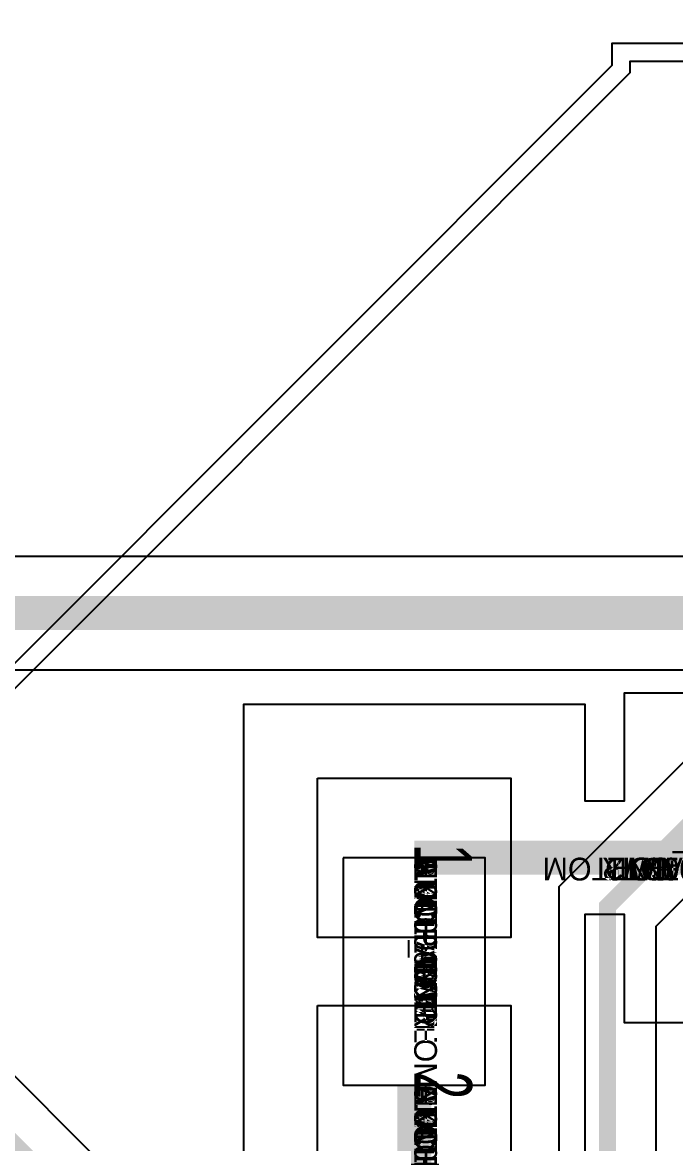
# Model space of a CAD drawing. Extents: x 0 to 323, y 0 to 320.
# Drawn here: x 103.05 to 108.8, y 98.49 to 108.34 of the extents above; entities that cross this region are included whole.
import ezdxf
from ezdxf.enums import TextEntityAlignment as Align

# ---------------------------------------------------------------- set-up
doc = ezdxf.new("R2010")
doc.units = 0
doc.header["$MEASUREMENT"] = 0
doc.layers.get('0').update_dxf_attribs({"linetype": 'CONTINUOUS'})
for name, color, linetype in [('ETCH_BOTTOM', 7, 'CONTINUOUS'), ('ETCH_INT1', 4, 'CONTINUOUS'), ('ETCH_INT2', 5, 'CONTINUOUS'), ('ETCH_TOP', 2, 'CONTINUOUS'), ('PACKAGE_GEOMETRY_ASSEMBLY_TOP', 11, 'CONTINUOUS'), ('PACKAGE_GEOMETRY_PIN_NUMBER', 9, 'CONTINUOUS')]:
    doc.layers.add(name, color=color, linetype=linetype)

# ---------------------------------------------------------------- blocks, each defined once
blk = doc.blocks.new('PAD_INFO')
for tag in ['SHAPE_TYPE', 'PAD_HEIGHT', 'PAD_LAYER', 'PAD_TYPE', 'PAD_WIDTH']:
    blk.add_attdef(tag, (0, 0), '', height=0.2)
at = {"flags": 2}
blk.add_attdef('CDN_TYPE', (0, 0), '', height=0.2, dxfattribs=at)
blk = doc.blocks.new('DRILL_INFO')
at = {"flags": 2}
blk.add_attdef('CDN_TYPE', (0, 0), '', height=0.2, dxfattribs=at)
for tag in ['FSHAPE', 'FCHAR', 'DRILL_HEIGHT', 'DIAMETER', 'PLATED', 'DRILL_WIDTH']:
    blk.add_attdef(tag, (0, 0), '', height=0.2)
blk = doc.blocks.new('RC1300X1600TS_VD')
at = {"layer": 'ETCH_TOP'}
blk.add_lwpolyline([(0.65, -0.8), (0.65, 0.8), (-0.15, 0.8), (-0.65, 0.3), (-0.65, -0.8)], close=True, dxfattribs=at)
ref = blk.add_blockref('PAD_INFO', (0, 0))
ref.add_attrib('PAD_LAYER', 'ETCH_TOP', (0, 0), dxfattribs={"height": 0.2})
ref.add_attrib('SHAPE_TYPE', 'NULL', (0, 0), dxfattribs={"height": 0.2})
ref.add_attrib('PAD_TYPE', 'ANTIPAD', (0, 0), dxfattribs={"height": 0.2})
ref.add_attrib('PAD_WIDTH', '0.000000', (0, 0), dxfattribs={"height": 0.2})
ref.add_attrib('PAD_HEIGHT', '0.000000', (0, 0), dxfattribs={"height": 0.2})
ref = blk.add_blockref('PAD_INFO', (0, 0))
ref.add_attrib('PAD_LAYER', 'ETCH_GND', (0, 0), dxfattribs={"height": 0.2})
ref.add_attrib('SHAPE_TYPE', 'NULL', (0, 0), dxfattribs={"height": 0.2})
ref.add_attrib('PAD_TYPE', 'ANTIPAD', (0, 0), dxfattribs={"height": 0.2})
ref.add_attrib('PAD_WIDTH', '0.000000', (0, 0), dxfattribs={"height": 0.2})
ref.add_attrib('PAD_HEIGHT', '0.000000', (0, 0), dxfattribs={"height": 0.2})
ref = blk.add_blockref('PAD_INFO', (0, 0))
ref.add_attrib('PAD_LAYER', 'ETCH_INT1', (0, 0), dxfattribs={"height": 0.2})
ref.add_attrib('SHAPE_TYPE', 'NULL', (0, 0), dxfattribs={"height": 0.2})
ref.add_attrib('PAD_TYPE', 'ANTIPAD', (0, 0), dxfattribs={"height": 0.2})
ref.add_attrib('PAD_WIDTH', '0.000000', (0, 0), dxfattribs={"height": 0.2})
ref.add_attrib('PAD_HEIGHT', '0.000000', (0, 0), dxfattribs={"height": 0.2})
ref = blk.add_blockref('PAD_INFO', (0, 0))
ref.add_attrib('PAD_LAYER', 'ETCH_INT2', (0, 0), dxfattribs={"height": 0.2})
ref.add_attrib('SHAPE_TYPE', 'NULL', (0, 0), dxfattribs={"height": 0.2})
ref.add_attrib('PAD_TYPE', 'ANTIPAD', (0, 0), dxfattribs={"height": 0.2})
ref.add_attrib('PAD_WIDTH', '0.000000', (0, 0), dxfattribs={"height": 0.2})
ref.add_attrib('PAD_HEIGHT', '0.000000', (0, 0), dxfattribs={"height": 0.2})
ref = blk.add_blockref('PAD_INFO', (0, 0))
ref.add_attrib('PAD_LAYER', 'ETCH_PWR', (0, 0), dxfattribs={"height": 0.2})
ref.add_attrib('SHAPE_TYPE', 'NULL', (0, 0), dxfattribs={"height": 0.2})
ref.add_attrib('PAD_TYPE', 'ANTIPAD', (0, 0), dxfattribs={"height": 0.2})
ref.add_attrib('PAD_WIDTH', '0.000000', (0, 0), dxfattribs={"height": 0.2})
ref.add_attrib('PAD_HEIGHT', '0.000000', (0, 0), dxfattribs={"height": 0.2})
ref = blk.add_blockref('PAD_INFO', (0, 0))
ref.add_attrib('PAD_LAYER', 'ETCH_BOTTOM', (0, 0), dxfattribs={"height": 0.2})
ref.add_attrib('SHAPE_TYPE', 'NULL', (0, 0), dxfattribs={"height": 0.2})
ref.add_attrib('PAD_TYPE', 'ANTIPAD', (0, 0), dxfattribs={"height": 0.2})
ref.add_attrib('PAD_WIDTH', '0.000000', (0, 0), dxfattribs={"height": 0.2})
ref.add_attrib('PAD_HEIGHT', '0.000000', (0, 0), dxfattribs={"height": 0.2})
ref = blk.add_blockref('PAD_INFO', (0, 0))
ref.add_attrib('PAD_LAYER', 'ETCH_TOP', (0, 0), dxfattribs={"height": 0.2})
ref.add_attrib('SHAPE_TYPE', 'NULL', (0, 0), dxfattribs={"height": 0.2})
ref.add_attrib('PAD_TYPE', 'THERMAL', (0, 0), dxfattribs={"height": 0.2})
ref.add_attrib('PAD_WIDTH', '0.000000', (0, 0), dxfattribs={"height": 0.2})
ref.add_attrib('PAD_HEIGHT', '0.000000', (0, 0), dxfattribs={"height": 0.2})
ref = blk.add_blockref('PAD_INFO', (0, 0))
ref.add_attrib('PAD_LAYER', 'ETCH_GND', (0, 0), dxfattribs={"height": 0.2})
ref.add_attrib('SHAPE_TYPE', 'NULL', (0, 0), dxfattribs={"height": 0.2})
ref.add_attrib('PAD_TYPE', 'THERMAL', (0, 0), dxfattribs={"height": 0.2})
ref.add_attrib('PAD_WIDTH', '0.000000', (0, 0), dxfattribs={"height": 0.2})
ref.add_attrib('PAD_HEIGHT', '0.000000', (0, 0), dxfattribs={"height": 0.2})
ref = blk.add_blockref('PAD_INFO', (0, 0))
ref.add_attrib('PAD_LAYER', 'ETCH_INT1', (0, 0), dxfattribs={"height": 0.2})
ref.add_attrib('SHAPE_TYPE', 'NULL', (0, 0), dxfattribs={"height": 0.2})
ref.add_attrib('PAD_TYPE', 'THERMAL', (0, 0), dxfattribs={"height": 0.2})
ref.add_attrib('PAD_WIDTH', '0.000000', (0, 0), dxfattribs={"height": 0.2})
ref.add_attrib('PAD_HEIGHT', '0.000000', (0, 0), dxfattribs={"height": 0.2})
ref = blk.add_blockref('PAD_INFO', (0, 0))
ref.add_attrib('PAD_LAYER', 'ETCH_INT2', (0, 0), dxfattribs={"height": 0.2})
ref.add_attrib('SHAPE_TYPE', 'NULL', (0, 0), dxfattribs={"height": 0.2})
ref.add_attrib('PAD_TYPE', 'THERMAL', (0, 0), dxfattribs={"height": 0.2})
ref.add_attrib('PAD_WIDTH', '0.000000', (0, 0), dxfattribs={"height": 0.2})
ref.add_attrib('PAD_HEIGHT', '0.000000', (0, 0), dxfattribs={"height": 0.2})
ref = blk.add_blockref('PAD_INFO', (0, 0))
ref.add_attrib('PAD_LAYER', 'ETCH_PWR', (0, 0), dxfattribs={"height": 0.2})
ref.add_attrib('SHAPE_TYPE', 'NULL', (0, 0), dxfattribs={"height": 0.2})
ref.add_attrib('PAD_TYPE', 'THERMAL', (0, 0), dxfattribs={"height": 0.2})
ref.add_attrib('PAD_WIDTH', '0.000000', (0, 0), dxfattribs={"height": 0.2})
ref.add_attrib('PAD_HEIGHT', '0.000000', (0, 0), dxfattribs={"height": 0.2})
ref = blk.add_blockref('PAD_INFO', (0, 0))
ref.add_attrib('PAD_LAYER', 'ETCH_BOTTOM', (0, 0), dxfattribs={"height": 0.2})
ref.add_attrib('SHAPE_TYPE', 'NULL', (0, 0), dxfattribs={"height": 0.2})
ref.add_attrib('PAD_TYPE', 'THERMAL', (0, 0), dxfattribs={"height": 0.2})
ref.add_attrib('PAD_WIDTH', '0.000000', (0, 0), dxfattribs={"height": 0.2})
ref.add_attrib('PAD_HEIGHT', '0.000000', (0, 0), dxfattribs={"height": 0.2})
ref = blk.add_blockref('PAD_INFO', (0, 0))
ref.add_attrib('PAD_LAYER', 'ETCH_GND', (0, 0), dxfattribs={"height": 0.2})
ref.add_attrib('SHAPE_TYPE', 'NULL', (0, 0), dxfattribs={"height": 0.2})
ref.add_attrib('PAD_TYPE', 'REGULAR', (0, 0), dxfattribs={"height": 0.2})
ref.add_attrib('PAD_WIDTH', '0.000000', (0, 0), dxfattribs={"height": 0.2})
ref.add_attrib('PAD_HEIGHT', '0.000000', (0, 0), dxfattribs={"height": 0.2})
ref = blk.add_blockref('PAD_INFO', (0, 0))
ref.add_attrib('PAD_LAYER', 'ETCH_INT1', (0, 0), dxfattribs={"height": 0.2})
ref.add_attrib('SHAPE_TYPE', 'NULL', (0, 0), dxfattribs={"height": 0.2})
ref.add_attrib('PAD_TYPE', 'REGULAR', (0, 0), dxfattribs={"height": 0.2})
ref.add_attrib('PAD_WIDTH', '0.000000', (0, 0), dxfattribs={"height": 0.2})
ref.add_attrib('PAD_HEIGHT', '0.000000', (0, 0), dxfattribs={"height": 0.2})
ref = blk.add_blockref('PAD_INFO', (0, 0))
ref.add_attrib('PAD_LAYER', 'ETCH_INT2', (0, 0), dxfattribs={"height": 0.2})
ref.add_attrib('SHAPE_TYPE', 'NULL', (0, 0), dxfattribs={"height": 0.2})
ref.add_attrib('PAD_TYPE', 'REGULAR', (0, 0), dxfattribs={"height": 0.2})
ref.add_attrib('PAD_WIDTH', '0.000000', (0, 0), dxfattribs={"height": 0.2})
ref.add_attrib('PAD_HEIGHT', '0.000000', (0, 0), dxfattribs={"height": 0.2})
ref = blk.add_blockref('PAD_INFO', (0, 0))
ref.add_attrib('PAD_LAYER', 'ETCH_PWR', (0, 0), dxfattribs={"height": 0.2})
ref.add_attrib('SHAPE_TYPE', 'NULL', (0, 0), dxfattribs={"height": 0.2})
ref.add_attrib('PAD_TYPE', 'REGULAR', (0, 0), dxfattribs={"height": 0.2})
ref.add_attrib('PAD_WIDTH', '0.000000', (0, 0), dxfattribs={"height": 0.2})
ref.add_attrib('PAD_HEIGHT', '0.000000', (0, 0), dxfattribs={"height": 0.2})
ref = blk.add_blockref('PAD_INFO', (0, 0))
ref.add_attrib('PAD_LAYER', 'ETCH_BOTTOM', (0, 0), dxfattribs={"height": 0.2})
ref.add_attrib('SHAPE_TYPE', 'NULL', (0, 0), dxfattribs={"height": 0.2})
ref.add_attrib('PAD_TYPE', 'REGULAR', (0, 0), dxfattribs={"height": 0.2})
ref.add_attrib('PAD_WIDTH', '0.000000', (0, 0), dxfattribs={"height": 0.2})
ref.add_attrib('PAD_HEIGHT', '0.000000', (0, 0), dxfattribs={"height": 0.2})
ref = blk.add_blockref('DRILL_INFO', (0, 0))
ref.add_attrib('DIAMETER', '0.000000', (0, 0), dxfattribs={"height": 0.2})
ref.add_attrib('PLATED', 'PLATED', (0, 0), dxfattribs={"height": 0.2})
ref.add_attrib('FSHAPE', 'NULL', (0, 0), dxfattribs={"height": 0.2})
ref.add_attrib('DRILL_WIDTH', '0.000000', (0, 0), dxfattribs={"height": 0.2})
ref.add_attrib('DRILL_HEIGHT', '0.000000', (0, 0), dxfattribs={"height": 0.2})
ref = blk.add_blockref('PAD_INFO', (0, 0))
ref.add_attrib('PAD_LAYER', 'ETCH_TOP', (0, 0), dxfattribs={"height": 0.2})
ref.add_attrib('SHAPE_TYPE', 'SHAPE', (0, 0), dxfattribs={"height": 0.2})
ref.add_attrib('PAD_TYPE', 'REGULAR', (0, 0), dxfattribs={"height": 0.2})
ref.add_attrib('PAD_WIDTH', '1.300000', (0, 0), dxfattribs={"height": 0.2})
ref.add_attrib('PAD_HEIGHT', '1.600000', (0, 0), dxfattribs={"height": 0.2})
for tag in ['CDN_TYPE', 'PIN']:
    blk.add_attdef(tag, (0, 0), '', height=0.2)
at = {"flags": 2}
for tag in ['PSTKNAME', 'BBV']:
    blk.add_attdef(tag, (0, 0), '', height=0.2, dxfattribs=at)
blk = doc.blocks.new('F330')
at = {"layer": 'ETCH_TOP'}
ref = blk.add_blockref('RC1300X1600TS_VD', (-0.85, 0), dxfattribs=dict(at, rotation=180))
ref.add_attrib('CDN_TYPE', 'PIN', (0, 0), dxfattribs={"height": 0.2})
ref.add_attrib('PIN', '1', (0, 0), dxfattribs={"height": 0.2})
at = {"flags": 2}
for tag in ['SYMBOL_TYPE', 'CDN_TYPE', 'REFDES']:
    blk.add_attdef(tag, (0, 0), '', height=0.2, dxfattribs=at)
blk = doc.blocks.new('RC1400X1700TS')
at = {"layer": 'ETCH_TOP'}
blk.add_lwpolyline([(-0.7, -0.85), (-0.7, 0.85), (0.7, 0.85), (0.7, -0.85)], close=True, dxfattribs=at)
ref = blk.add_blockref('PAD_INFO', (0, 0))
ref.add_attrib('PAD_LAYER', 'ETCH_TOP', (0, 0), dxfattribs={"height": 0.2})
ref.add_attrib('SHAPE_TYPE', 'NULL', (0, 0), dxfattribs={"height": 0.2})
ref.add_attrib('PAD_TYPE', 'ANTIPAD', (0, 0), dxfattribs={"height": 0.2})
ref.add_attrib('PAD_WIDTH', '0.000000', (0, 0), dxfattribs={"height": 0.2})
ref.add_attrib('PAD_HEIGHT', '0.000000', (0, 0), dxfattribs={"height": 0.2})
ref = blk.add_blockref('PAD_INFO', (0, 0))
ref.add_attrib('PAD_LAYER', 'ETCH_GND', (0, 0), dxfattribs={"height": 0.2})
ref.add_attrib('SHAPE_TYPE', 'NULL', (0, 0), dxfattribs={"height": 0.2})
ref.add_attrib('PAD_TYPE', 'ANTIPAD', (0, 0), dxfattribs={"height": 0.2})
ref.add_attrib('PAD_WIDTH', '0.000000', (0, 0), dxfattribs={"height": 0.2})
ref.add_attrib('PAD_HEIGHT', '0.000000', (0, 0), dxfattribs={"height": 0.2})
ref = blk.add_blockref('PAD_INFO', (0, 0))
ref.add_attrib('PAD_LAYER', 'ETCH_INT1', (0, 0), dxfattribs={"height": 0.2})
ref.add_attrib('SHAPE_TYPE', 'NULL', (0, 0), dxfattribs={"height": 0.2})
ref.add_attrib('PAD_TYPE', 'ANTIPAD', (0, 0), dxfattribs={"height": 0.2})
ref.add_attrib('PAD_WIDTH', '0.000000', (0, 0), dxfattribs={"height": 0.2})
ref.add_attrib('PAD_HEIGHT', '0.000000', (0, 0), dxfattribs={"height": 0.2})
ref = blk.add_blockref('PAD_INFO', (0, 0))
ref.add_attrib('PAD_LAYER', 'ETCH_INT2', (0, 0), dxfattribs={"height": 0.2})
ref.add_attrib('SHAPE_TYPE', 'NULL', (0, 0), dxfattribs={"height": 0.2})
ref.add_attrib('PAD_TYPE', 'ANTIPAD', (0, 0), dxfattribs={"height": 0.2})
ref.add_attrib('PAD_WIDTH', '0.000000', (0, 0), dxfattribs={"height": 0.2})
ref.add_attrib('PAD_HEIGHT', '0.000000', (0, 0), dxfattribs={"height": 0.2})
ref = blk.add_blockref('PAD_INFO', (0, 0))
ref.add_attrib('PAD_LAYER', 'ETCH_PWR', (0, 0), dxfattribs={"height": 0.2})
ref.add_attrib('SHAPE_TYPE', 'NULL', (0, 0), dxfattribs={"height": 0.2})
ref.add_attrib('PAD_TYPE', 'ANTIPAD', (0, 0), dxfattribs={"height": 0.2})
ref.add_attrib('PAD_WIDTH', '0.000000', (0, 0), dxfattribs={"height": 0.2})
ref.add_attrib('PAD_HEIGHT', '0.000000', (0, 0), dxfattribs={"height": 0.2})
ref = blk.add_blockref('PAD_INFO', (0, 0))
ref.add_attrib('PAD_LAYER', 'ETCH_BOTTOM', (0, 0), dxfattribs={"height": 0.2})
ref.add_attrib('SHAPE_TYPE', 'NULL', (0, 0), dxfattribs={"height": 0.2})
ref.add_attrib('PAD_TYPE', 'ANTIPAD', (0, 0), dxfattribs={"height": 0.2})
ref.add_attrib('PAD_WIDTH', '0.000000', (0, 0), dxfattribs={"height": 0.2})
ref.add_attrib('PAD_HEIGHT', '0.000000', (0, 0), dxfattribs={"height": 0.2})
ref = blk.add_blockref('PAD_INFO', (0, 0))
ref.add_attrib('PAD_LAYER', 'ETCH_TOP', (0, 0), dxfattribs={"height": 0.2})
ref.add_attrib('SHAPE_TYPE', 'NULL', (0, 0), dxfattribs={"height": 0.2})
ref.add_attrib('PAD_TYPE', 'THERMAL', (0, 0), dxfattribs={"height": 0.2})
ref.add_attrib('PAD_WIDTH', '0.000000', (0, 0), dxfattribs={"height": 0.2})
ref.add_attrib('PAD_HEIGHT', '0.000000', (0, 0), dxfattribs={"height": 0.2})
ref = blk.add_blockref('PAD_INFO', (0, 0))
ref.add_attrib('PAD_LAYER', 'ETCH_GND', (0, 0), dxfattribs={"height": 0.2})
ref.add_attrib('SHAPE_TYPE', 'NULL', (0, 0), dxfattribs={"height": 0.2})
ref.add_attrib('PAD_TYPE', 'THERMAL', (0, 0), dxfattribs={"height": 0.2})
ref.add_attrib('PAD_WIDTH', '0.000000', (0, 0), dxfattribs={"height": 0.2})
ref.add_attrib('PAD_HEIGHT', '0.000000', (0, 0), dxfattribs={"height": 0.2})
ref = blk.add_blockref('PAD_INFO', (0, 0))
ref.add_attrib('PAD_LAYER', 'ETCH_INT1', (0, 0), dxfattribs={"height": 0.2})
ref.add_attrib('SHAPE_TYPE', 'NULL', (0, 0), dxfattribs={"height": 0.2})
ref.add_attrib('PAD_TYPE', 'THERMAL', (0, 0), dxfattribs={"height": 0.2})
ref.add_attrib('PAD_WIDTH', '0.000000', (0, 0), dxfattribs={"height": 0.2})
ref.add_attrib('PAD_HEIGHT', '0.000000', (0, 0), dxfattribs={"height": 0.2})
ref = blk.add_blockref('PAD_INFO', (0, 0))
ref.add_attrib('PAD_LAYER', 'ETCH_INT2', (0, 0), dxfattribs={"height": 0.2})
ref.add_attrib('SHAPE_TYPE', 'NULL', (0, 0), dxfattribs={"height": 0.2})
ref.add_attrib('PAD_TYPE', 'THERMAL', (0, 0), dxfattribs={"height": 0.2})
ref.add_attrib('PAD_WIDTH', '0.000000', (0, 0), dxfattribs={"height": 0.2})
ref.add_attrib('PAD_HEIGHT', '0.000000', (0, 0), dxfattribs={"height": 0.2})
ref = blk.add_blockref('PAD_INFO', (0, 0))
ref.add_attrib('PAD_LAYER', 'ETCH_PWR', (0, 0), dxfattribs={"height": 0.2})
ref.add_attrib('SHAPE_TYPE', 'NULL', (0, 0), dxfattribs={"height": 0.2})
ref.add_attrib('PAD_TYPE', 'THERMAL', (0, 0), dxfattribs={"height": 0.2})
ref.add_attrib('PAD_WIDTH', '0.000000', (0, 0), dxfattribs={"height": 0.2})
ref.add_attrib('PAD_HEIGHT', '0.000000', (0, 0), dxfattribs={"height": 0.2})
ref = blk.add_blockref('PAD_INFO', (0, 0))
ref.add_attrib('PAD_LAYER', 'ETCH_BOTTOM', (0, 0), dxfattribs={"height": 0.2})
ref.add_attrib('SHAPE_TYPE', 'NULL', (0, 0), dxfattribs={"height": 0.2})
ref.add_attrib('PAD_TYPE', 'THERMAL', (0, 0), dxfattribs={"height": 0.2})
ref.add_attrib('PAD_WIDTH', '0.000000', (0, 0), dxfattribs={"height": 0.2})
ref.add_attrib('PAD_HEIGHT', '0.000000', (0, 0), dxfattribs={"height": 0.2})
ref = blk.add_blockref('PAD_INFO', (0, 0))
ref.add_attrib('PAD_LAYER', 'ETCH_GND', (0, 0), dxfattribs={"height": 0.2})
ref.add_attrib('SHAPE_TYPE', 'NULL', (0, 0), dxfattribs={"height": 0.2})
ref.add_attrib('PAD_TYPE', 'REGULAR', (0, 0), dxfattribs={"height": 0.2})
ref.add_attrib('PAD_WIDTH', '0.000000', (0, 0), dxfattribs={"height": 0.2})
ref.add_attrib('PAD_HEIGHT', '0.000000', (0, 0), dxfattribs={"height": 0.2})
ref = blk.add_blockref('PAD_INFO', (0, 0))
ref.add_attrib('PAD_LAYER', 'ETCH_INT1', (0, 0), dxfattribs={"height": 0.2})
ref.add_attrib('SHAPE_TYPE', 'NULL', (0, 0), dxfattribs={"height": 0.2})
ref.add_attrib('PAD_TYPE', 'REGULAR', (0, 0), dxfattribs={"height": 0.2})
ref.add_attrib('PAD_WIDTH', '0.000000', (0, 0), dxfattribs={"height": 0.2})
ref.add_attrib('PAD_HEIGHT', '0.000000', (0, 0), dxfattribs={"height": 0.2})
ref = blk.add_blockref('PAD_INFO', (0, 0))
ref.add_attrib('PAD_LAYER', 'ETCH_INT2', (0, 0), dxfattribs={"height": 0.2})
ref.add_attrib('SHAPE_TYPE', 'NULL', (0, 0), dxfattribs={"height": 0.2})
ref.add_attrib('PAD_TYPE', 'REGULAR', (0, 0), dxfattribs={"height": 0.2})
ref.add_attrib('PAD_WIDTH', '0.000000', (0, 0), dxfattribs={"height": 0.2})
ref.add_attrib('PAD_HEIGHT', '0.000000', (0, 0), dxfattribs={"height": 0.2})
ref = blk.add_blockref('PAD_INFO', (0, 0))
ref.add_attrib('PAD_LAYER', 'ETCH_PWR', (0, 0), dxfattribs={"height": 0.2})
ref.add_attrib('SHAPE_TYPE', 'NULL', (0, 0), dxfattribs={"height": 0.2})
ref.add_attrib('PAD_TYPE', 'REGULAR', (0, 0), dxfattribs={"height": 0.2})
ref.add_attrib('PAD_WIDTH', '0.000000', (0, 0), dxfattribs={"height": 0.2})
ref.add_attrib('PAD_HEIGHT', '0.000000', (0, 0), dxfattribs={"height": 0.2})
ref = blk.add_blockref('PAD_INFO', (0, 0))
ref.add_attrib('PAD_LAYER', 'ETCH_BOTTOM', (0, 0), dxfattribs={"height": 0.2})
ref.add_attrib('SHAPE_TYPE', 'NULL', (0, 0), dxfattribs={"height": 0.2})
ref.add_attrib('PAD_TYPE', 'REGULAR', (0, 0), dxfattribs={"height": 0.2})
ref.add_attrib('PAD_WIDTH', '0.000000', (0, 0), dxfattribs={"height": 0.2})
ref.add_attrib('PAD_HEIGHT', '0.000000', (0, 0), dxfattribs={"height": 0.2})
ref = blk.add_blockref('DRILL_INFO', (0, 0))
ref.add_attrib('DIAMETER', '0.000000', (0, 0), dxfattribs={"height": 0.2})
ref.add_attrib('PLATED', 'PLATED', (0, 0), dxfattribs={"height": 0.2})
ref.add_attrib('FSHAPE', 'NULL', (0, 0), dxfattribs={"height": 0.2})
ref.add_attrib('DRILL_WIDTH', '0.000000', (0, 0), dxfattribs={"height": 0.2})
ref.add_attrib('DRILL_HEIGHT', '0.000000', (0, 0), dxfattribs={"height": 0.2})
ref = blk.add_blockref('PAD_INFO', (0, 0))
ref.add_attrib('PAD_LAYER', 'ETCH_TOP', (0, 0), dxfattribs={"height": 0.2})
ref.add_attrib('SHAPE_TYPE', 'RECTANGLE', (0, 0), dxfattribs={"height": 0.2})
ref.add_attrib('PAD_TYPE', 'REGULAR', (0, 0), dxfattribs={"height": 0.2})
ref.add_attrib('PAD_WIDTH', '1.400000', (0, 0), dxfattribs={"height": 0.2})
ref.add_attrib('PAD_HEIGHT', '1.700000', (0, 0), dxfattribs={"height": 0.2})
for tag in ['CDN_TYPE', 'PIN']:
    blk.add_attdef(tag, (0, 0), '', height=0.2)
at = {"flags": 2}
for tag in ['PSTKNAME', 'BBV']:
    blk.add_attdef(tag, (0, 0), '', height=0.2, dxfattribs=at)
blk = doc.blocks.new('F91')
at = {"layer": 'PACKAGE_GEOMETRY_ASSEMBLY_TOP'}
blk.add_lwpolyline([(0, -0.625), (2, -0.625), (2, 0.625), (0, 0.625)], close=True, dxfattribs=at)
at = {"layer": 'ETCH_TOP'}
ref = blk.add_blockref('RC1400X1700TS', (0, 0), dxfattribs=at)
ref.add_attrib('CDN_TYPE', 'PIN', (0, 0), dxfattribs={"height": 0.2})
ref.add_attrib('PIN', '1', (0, 0), dxfattribs={"height": 0.2})
ref = blk.add_blockref('RC1400X1700TS', (2, 0), dxfattribs=at)
ref.add_attrib('CDN_TYPE', 'PIN', (0, 0), dxfattribs={"height": 0.2})
ref.add_attrib('PIN', '2', (0, 0), dxfattribs={"height": 0.2})
at = {"flags": 2}
for tag in ['SYMBOL_TYPE', 'CDN_TYPE', 'REFDES']:
    blk.add_attdef(tag, (0, 0), '', height=0.2, dxfattribs=at)

msp = doc.modelspace()

# ---------------------------------------------------------------- linework, layer by layer
at = {"layer": 'ETCH_BOTTOM'}
for points, format in [([(59.3656, 111.7701), (90.2943, 111.7701), (107.6018, 94.4626, 0.668179), (107.7749, 94.5343), (107.7749, 100.7472), (112.5448, 105.5171), (112.4888, 105.5995, -3.777381), (112.8453, 106.0744, 0.714948), (113.0176, 105.9899), (115.5775, 108.5498, 0.542996), (115.5421, 108.7161, -0.663408), (115.4807, 110.5579, 0.639881), (115.4807, 110.7421, -1.433756), (116.8079, 112.0693, 0.639881), (116.9921, 112.0693, -0.63966), (118.8079, 112.0693, 0.639881), (118.9921, 112.0693, -0.63966), (120.8079, 112.0693, 0.639881), (120.9921, 112.0693, -0.63966), (122.8079, 112.0693, 0.639881), (122.9921, 112.0693, -0.63966), (124.8079, 112.0693, 0.639881), (124.9921, 112.0693, -0.63966), (126.8079, 112.0693, 0.639881)], "xyb"), ([(91.1, 48.25, 0.15, 0.15, 0), (93.325, 46.025, 0.15, 0.15, 0), (95.4882, 46.025, 0.15, 0.15, 0), (97.0574, 47.5942, 0.15, 0.15, 0), (97.0574, 55.5392, 0.15, 0.15, 0), (100.875, 59.3568, 0.15, 0.15, 0), (100.875, 62.2932, 0.15, 0.15, 0), (100.4432, 62.725, 0.15, 0.15, 0), (99.2118, 62.725, 0.15, 0.15, 0), (97.975, 63.9618, 0.15, 0.15, 0), (97.975, 65.5882, 0.15, 0.15, 0), (98.3118, 65.925, 0.15, 0.15, 0), (98.6382, 65.925, 0.15, 0.15, 0), (100.975, 68.2618, 0.15, 0.15, 0), (100.975, 76.2118, 0.15, 0.15, 0), (108.2, 83.4368, 0.15, 0.15, 0), (108.2, 100.5711, 0.15, 0.15, 0), (116.925, 109.2961, 0.15, 0.15, 0), (116.925, 110.054, 0.15, 0.15, 0), (117.9, 111.029, 0.15, 0.15, 0), (117.9, 111.65, 0.15, 0.15, 0)], "xyseb"), ([(44.45, 110.8, 0.15, 0.15, 0), (58.9967, 110.8, 0.15, 0.15, 0), (59.5417, 111.345, 0.15, 0.15, 0), (90.1182, 111.345, 0.15, 0.15, 0), (107.795, 93.6682, 0.15, 0.15, 0), (107.795, 85.9818, 0.15, 0.15, 0), (104.2882, 82.475, 0.15, 0.15, 0), (103.5618, 82.475, 0.15, 0.15, 0), (98.575, 77.4882, 0.15, 0.15, 0), (98.575, 75.2617, 0.15, 0.15, 0), (98.15, 74.8367, 0.15, 0.15, 0), (98.15, 68.05, 0.15, 0.15, 0), (95.275, 65.175, 0.15, 0.15, 0), (95.275, 62.425, 0.15, 0.15, 0), (95.975, 61.725, 0.15, 0.15, 0), (95.975, 61.075, 0.15, 0.15, 0), (94.915, 60.015, 0.15, 0.15, 0), (94.915, 49.2483, 0.15, 0.15, 0), (95.675, 48.4883, 0.15, 0.15, 0), (95.675, 48.0117, 0.15, 0.15, 0), (95.25, 47.5867, 0.15, 0.15, 0), (95.25, 46.6, 0.15, 0.15, 0)], "xyseb"), ([(126.8079, 109.2307, -0.63966), (124.9921, 109.2307, 0.639881), (124.8079, 109.2307, -0.63966), (122.9921, 109.2307, 0.639881), (122.8079, 109.2307, -0.63966), (120.9921, 109.2307, 0.639881), (120.8079, 109.2307, -0.63966), (118.9921, 109.2307, 0.639881), (118.8079, 109.2307, -0.510698), (117.2179, 108.9186), (117.1821, 108.952), (108.6251, 100.395), (108.6251, 83.2607), (101.4001, 76.0357), (101.4001, 68.0857)], "xyb")]:
    msp.add_lwpolyline(points, format=format, dxfattribs=at)
at = {"layer": 'ETCH_INT1'}
for points in [[(94.5915, 94.3157), (108.2415, 107.9657), (108.2415, 108.1585), (110.3993, 108.1585, -0.058304), (110.4593, 108.1515), (110.4651, 108.1501), (111.1349, 108.1501), (111.1407, 108.1515, -0.058304), (111.2007, 108.1585), (157.6279, 108.1585, -0.058304)], [(94.75, 94.25), (108.4, 107.9), (108.4, 108), (110.3993, 108, -0.688822), (110.4668, 107.823, 2.620502), (111.1332, 107.823, -0.688822), (111.2007, 108), (157.6279, 108, -0.575908)]]:
    msp.add_lwpolyline(points, format="xyb", dxfattribs=at)
at = {"layer": 'ETCH_INT2'}
for points, format in [([(74.1999, 90.4764), (87.3736, 103.6501), (113.1071, 103.6501), (121.5071, 95.2501), (122, 95.2501, -0.02017), (122.0403, 95.2485, 0.438438), (122.1499, 95.3495), (122.1499, 105.4199), (118.6179, 108.952), (118.5821, 108.9186, -0.510698), (116.9921, 109.2307, 0.639881), (116.8079, 109.2307, -1.433756), (115.4807, 110.5579, 0.639881), (115.4807, 110.7421, -1.433756), (116.8079, 112.0693, 0.639881), (116.9921, 112.0693, -0.510698), (118.5821, 112.3814), (118.6179, 112.348), (120.02, 113.7501), (164.9821, 113.7501)], "xyb"), ([(122, 94.75, 0.3, 0.3, 0), (121.3, 94.75, 0.3, 0.3, 0), (112.9, 103.15, 0.3, 0.3, 0), (87.5807, 103.15, 0.3, 0.3, 0), (74.7, 90.2693, 0.3, 0.3, 0), (74.7, 85.0668, 0.3, 0.3, 0), (57.95, 68.3168, 0.3, 0.3, 0), (57.95, 57.2193, 0.3, 0.3, 0), (57.35, 56.6193, 0.3, 0.3, 0), (57.35, 56.5, 0.3, 0.3, 0), (53.3, 52.45, 0.3, 0.3, 0)], "xyseb"), ([(77.1679, 92.03), (87.7878, 102.6499), (112.6929, 102.6499), (121.0929, 94.2499), (121.4671, 94.2499, -0.668179), (121.5388, 94.0768), (121.4371, 93.9751), (119.7239, 93.9751), (107.974, 82.2252), (91.3608, 82.2252), (87.7999, 78.6643), (87.7999, 66.2746), (88.6209, 65.4536), (88.6209, 64.259, -0.668179), (88.4478, 64.1873), (80.935, 71.7001)], "xyb")]:
    msp.add_lwpolyline(points, format=format, dxfattribs=at)
at = {"layer": 'ETCH_TOP'}
for points, format in [([(126.8079, 109.2307, -0.63966), (124.9921, 109.2307, 0.639881), (124.8079, 109.2307, -0.63966), (122.9921, 109.2307, 0.639881), (122.8079, 109.2307, -0.63966), (120.9921, 109.2307, 0.639881), (120.8079, 109.2307, -0.410326), (119.4928, 108.7366, 0.473927), (119.3525, 108.666), (115.1501, 104.4636), (115.1501, 101.0499), (114.4001, 101.0499), (114.4001, 100.7, -1), (113.0999, 100.7), (113.0999, 101.0499), (112.6501, 101.0499), (112.6501, 99.5499), (108.3499, 99.5499), (108.3499, 100.4999), (108.0001, 100.4999), (108.0001, 97.6499)], "xyb"), ([(106.5, 101, 0.3, 0.3, 0), (109.65, 101, 0.3, 0.3, 0)], "xyseb"), ([(106.5, 99, 0.3, 0.3, 0), (106.5, 97.7, 0.3, 0.3, 0)], "xyseb")]:
    msp.add_lwpolyline(points, format=format, dxfattribs=at)
msp.add_lwpolyline([(104.9999, 97.6499), (104.9999, 102.3501), (108.0001, 102.3501), (108.0001, 101.5001), (108.3499, 101.5001), (108.3499, 102.4501), (112.3499, 102.4501)], dxfattribs=at)

# ---------------------------------------------------------------- block references
msp.add_blockref('F330', (110.5, 101))
at = {"rotation": 270}
msp.add_blockref('F91', (106.5, 101), dxfattribs=at)

# ---------------------------------------------------------------- texts
at = {"layer": 'PACKAGE_GEOMETRY_PIN_NUMBER', "width": 0.649606}
for s, p in [('1', (106.5, 101)), ('2', (106.5, 99))]:
    msp.add_text(s, height=0.508, rotation=270, dxfattribs=at).set_placement(p, align=Align.CENTER)

doc.saveas('drawing.dxf')
